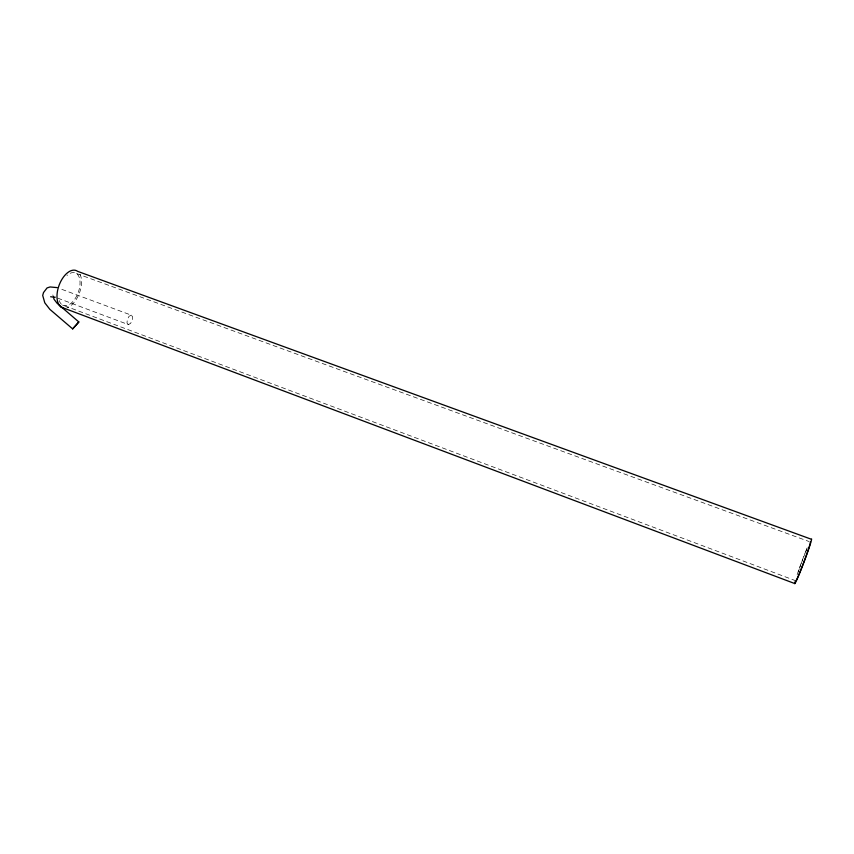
<?xml version="1.0" encoding="UTF-8"?>
<svg xmlns="http://www.w3.org/2000/svg" width="854" height="854" viewBox="0 0 854 854"><rect width="100%" height="100%" fill="white"/><g stroke="black" fill="none" stroke-linecap="round" stroke-linejoin="round"><path stroke-width="0.64" stroke-dasharray="4.27 3.2" d="M57.762 298.153L128.378 324.595L130.577 323.388L132.317 320.143L132.594 316.727L131.238 315.137L59.599 288.524M131.238 315.137L129.039 316.322L127.289 319.588L127.011 323.025L128.378 324.595M76.614 273.558L808.941 541.479M795.907 580.827L62.193 304.878A17.368 9.533 -69.9 0 0 79.721 286.837A17.368 9.533 -69.9 0 0 66.964 275.511M52.841 294.918L53.439 297.107M61.403 304.237A17.368 9.533 -69.9 0 1 58.659 297.694M797.145 574.689A23.901 1.11 -69.4 0 1 805.183 552.816M805.696 551.545A23.901 1.11 -69.4 0 1 807.201 547.83M798.212 572.041A20.934 0.971 -69.4 0 1 799.387 568.647M799.824 567.43A20.934 0.971 -69.4 0 1 800.71 564.974M801.148 563.768A20.934 0.971 -69.4 0 1 804.927 553.862M805.429 552.581A20.934 0.971 -69.4 0 1 806.934 548.898M79.998 274.273A19.834 10.878 -69.9 0 1 79.198 293.637A19.834 10.878 -69.9 0 1 66.858 307.771"/><path stroke-width="1.28" d="M57.122 287.606L50.087 286.955L47.066 287.926L43.511 292.559L42.7 295.452L44.792 302.818L49.874 309.361L72.654 328.897L78.835 321.969L57.133 303.298L54.048 299.284L53.439 297.107M78.835 321.969L72.654 328.897M50.621 296.765L55.286 297.224M61.168 307.109L794.893 583.602M794.946 581.841A23.901 1.11 -69.4 0 0 803.134 564.366A23.901 1.11 -69.4 0 0 811.204 539.194L77.629 271.348A19.834 10.878 -69.9 0 0 59.332 284.628A19.834 10.878 -69.9 0 0 63.249 307.984M810.2 541.938A20.934 0.971 -69.4 0 1 807.051 553.243A20.934 0.971 -69.4 0 1 798.202 576.204M797.807 577.101A20.934 0.971 -69.4 0 1 795.907 580.827"/></g></svg>
